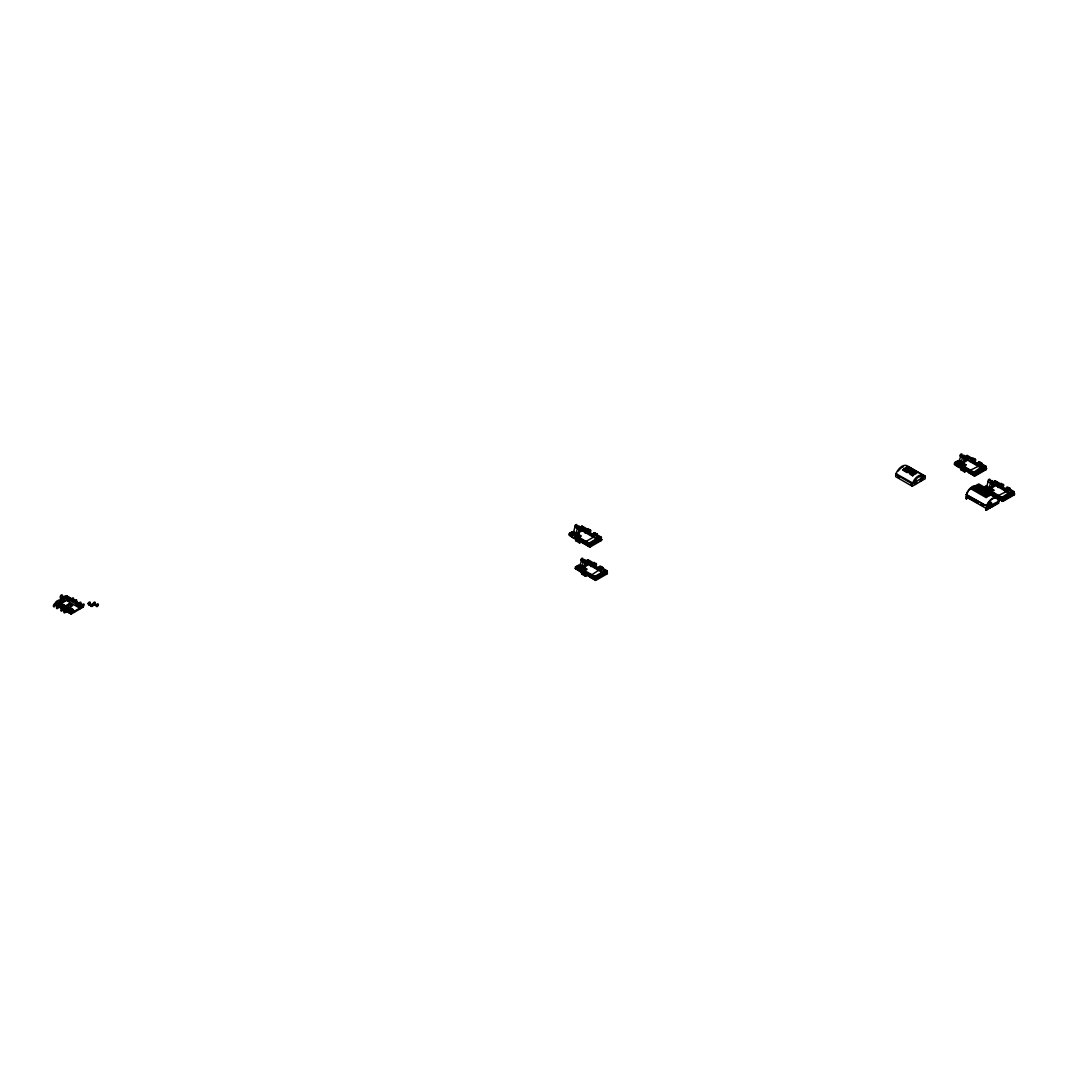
<?xml version="1.0" encoding="UTF-8"?>
<svg xmlns="http://www.w3.org/2000/svg" width="1068" height="1068" viewBox="0 0 1068 1068"><rect width="100%" height="100%" fill="white"/><g stroke="black" fill="none" stroke-linecap="round" stroke-linejoin="round"><path stroke-width="1.5" d="M595.69 535.282L596.358 534.454L596.451 535.202M601.418 568.777L601.965 567.962L602.165 568.697M980.558 464.446L981.412 464.073M992.853 496.126L993.4 495.325L993.6 496.046M1000.436 485.032L1001.25 484.311M1006.844 488.73L1007.391 487.929L1007.591 488.65M1008.579 489.745L1009.126 488.93L1009.327 489.651M63.279 597.332C65.201 598.227 62.812 596.825 62.545 597.733C64.547 598.761 63.626 595.757 62.545 597.386M65.375 611.283C63.279 613.286 67.311 609.134 63.306 610.082M583.048 560.927L583.475 560.033M962.789 468.291L962.802 466.703L962.215 468.558M573.556 532.064L574.918 527.045A1.509 0.868 -60 0 1 575.932 524.682A1.509 0.868 -60 0 1 576.76 526.124M582.928 559.058A1.482 0.854 -60 0 0 581.673 558.511A1.482 0.854 -60 0 0 580.939 560.66L583.261 562.008A1.482 0.854 -60 0 1 584.276 559.685A1.482 0.854 -60 0 1 585.077 561.101L583.342 562.102L581.646 567.922L580.338 565.172L579.323 566.574L581.873 560.259M961.894 455.422A1.482 0.854 -60 0 0 961.093 454.007A1.482 0.854 -60 0 0 960.079 456.343L962.415 457.678A1.482 0.854 -60 0 1 963.416 455.355A1.482 0.854 -60 0 1 964.217 456.77L962.482 457.771L960.786 463.592L959.478 460.855L958.463 462.244L961.026 455.929M988.18 481.721L990.436 482.976A1.482 0.854 -60 0 1 991.451 480.64A1.482 0.854 -60 0 1 992.252 482.055L990.517 483.056L988.821 488.877L987.513 486.14L986.498 487.529L988.114 481.628A1.482 0.854 -60 0 1 988.848 479.479A1.482 0.854 -60 0 1 990.103 480.026M587.146 575.532C585.344 572.488 586.038 578.055 586.559 573.382L587.146 573.049L587.146 575.532L587.413 573.903L594.516 577.962L595.09 579.443M966.286 471.202C964.417 468.238 965.245 473.685 965.712 469.052L966.286 468.719C966.847 474.219 966.82 467.01 962.802 467.704L964.511 466.716L969.197 470.227M576.386 525.99L576.026 525.202L575.358 525.91M582.981 540.461L585.357 541.823L593.381 537.191L595.383 534.587A1.509 0.868 -60 0 1 596.892 533.72L596.892 535.455A1.509 0.868 -60 0 0 596.892 533.72M65.802 610.682L71.102 613.085L65.775 611.777A1.482 0.854 -60 0 1 64.24 612.832A1.482 0.854 -60 0 1 64.24 611.043A1.482 0.854 -60 0 1 65.775 610.309L71.102 613.085L82.917 606.264L82.917 607.265L71.102 614.087L66.243 611.283L66.243 610.269M58.46 607.345L58.366 607.545A1.482 0.854 -60 0 1 56.831 608.546A1.482 0.854 -60 0 1 56.871 606.744A1.482 0.854 -60 0 1 58.406 606.063C59.941 605.916 57.525 608.92 57.979 606.504L58.46 606.13M593.448 535.135L593.915 532.959L601.391 537.271L601.391 538.192L599.148 538.939L599.148 539.861L600.924 537.925L598.467 539.3L581.513 529.514L580.004 530.382M588.695 544.947L592.006 542.01L592.086 543.679L591.018 544.279L590.43 542.918L588.695 543.919L583.021 541.329L583.609 543.519L589.87 547.136L601.391 540.475L601.805 539.567L600.737 538.953M607.024 571.647L605.276 573.569L607.024 570.739L599.655 566.494L599.322 568.763M596.224 576.306L596.224 577.307L597.826 575.372L597.853 577.04L596.812 577.641L596.224 576.306L594.516 577.294L588.922 574.744L589.509 576.894L595.677 580.458L607.024 573.903L607.425 572.995L606.384 572.395M985.697 467.05L983.948 468.972L986.165 466.409L978.809 462.164L978.221 463.979M966.553 471.055L974.817 476.128L986.165 469.573L986.565 468.665L985.524 468.064M1006.256 489.264L1006.83 487.449L1014.2 491.707L1014.2 492.615L1011.983 493.349L1011.983 494.257L1013.732 492.348L1011.316 493.71L994.615 484.058L994.615 483.056L996.911 482.389L996.911 484.885M1005.001 496.34L1005.001 497.354L1006.924 496.914L1005.589 497.688L1005.001 496.34L1001.677 498.262L996.671 495.365L996.097 497.221L1002.852 501.413L1014.2 494.858L1014.6 493.963L1013.559 493.349M93.276 603.34L93.276 604.555L96.881 605.97L96.881 604.969L93.437 603.019A1.482 0.854 -60 0 1 95.239 602.793M96.4 605.142L96.547 604.822A1.482 0.854 -60 0 1 98.096 603.967A1.482 0.854 -60 0 1 97.922 605.836A1.482 0.854 -60 0 1 96.4 606.37M580.925 541.943L580.458 540.168A1.509 0.868 -60 0 0 579.15 542.424A1.509 0.868 -60 0 0 580.925 541.943L580.925 540.208M595.397 533.72A1.509 0.868 -60 0 0 594.088 532.972L593.341 534.908M581.473 559.352L581.473 560.299M586.866 575.345L586.399 573.583A1.482 0.854 -60 0 0 585.104 575.812A1.482 0.854 -60 0 0 586.866 575.345L586.866 573.623M601.004 567.589A1.482 0.854 -60 0 0 599.829 566.494L599.095 568.403M960.613 455.021L960.613 455.969M966.006 471.015L965.539 469.266A1.482 0.854 -60 0 0 964.257 471.482A1.482 0.854 -60 0 0 966.006 471.015L966.006 469.306M980.264 462.911A1.482 0.854 -60 0 0 978.969 462.177L978.235 464.086M1008.179 488.557A1.482 0.854 -60 0 0 1007.004 487.462L1006.497 489.718M63.159 599.589L64.027 600.096L64.027 597.065L66.39 595.704L78.912 603.834L77.977 605.516L79.179 603.14A1.482 0.854 -60 0 1 80.994 602.913M82.076 605.396L82.303 604.942A1.482 0.854 -60 0 1 83.838 604.087A1.482 0.854 -60 0 1 83.678 605.957A1.482 0.854 -60 0 1 82.156 606.49L82.076 605.396L78.965 603.607M87.936 603.594L88.47 602.939A1.482 0.854 -60 0 1 90.246 603.046M91.047 606.397L91.594 604.742A1.482 0.854 -60 0 1 93.13 603.887A1.482 0.854 -60 0 1 92.969 605.756A1.482 0.854 -60 0 1 91.447 606.29L88.324 604.475A1.482 0.854 -60 0 0 89.779 604.061M94.505 603.594L93.784 603.794L94.505 602.886M898.055 471.108L901.072 467.824M967.475 498.342L968.436 497.554L966.073 498.649L966.887 492.869A9.692 5.594 -60 0 1 977.781 486.567L978.595 487.595M998.62 499.05L998.206 502.748L990.93 506.953L990.93 502.214L989.595 502.988L989.595 508.395L990.17 503.322L991.518 502.547L991.518 507.287L990.93 506.953M922.245 480.453L921.377 477.93L922.245 480.453L925.222 478.731L925.222 476.381L908.694 466.836C903.768 462.017 897.267 469.653 895.718 474.339L912.246 483.871L924.941 476.088L908.414 466.542L907.733 467.397L907.119 466.743M581.593 559.165L582.434 559.085M988.754 480.133L989.609 480.053M990.503 481.134L991.358 481.054M904.382 468.398L903.101 470.28L904.382 468.398L913.928 473.898L912.646 475.794L909.923 474.219M912.646 475.794L913.527 475.02M65.842 611.617L65.842 610.402L62.745 608.613A1.482 0.854 -60 0 0 61.21 609.147A1.482 0.854 -60 0 0 61.01 610.949A1.482 0.854 -60 0 0 62.478 610.322M82.156 606.464L82.636 605.075L79.513 603.286M582.621 572.395L582.634 573.396M61.357 595.557L60.422 597.306A1.482 0.854 -60 0 1 61.023 595.276A1.482 0.854 -60 0 1 62.385 595.397M58.566 603.821L56.324 602.526L56.324 601.524L58.954 600.002L61.183 601.297L61.183 603.313L74.6 611.056L74.6 612.071M57.979 606.504L54.575 604.541L54.575 603.54L56.938 602.178L58.566 604.128M59.341 600.777L61.891 599.308M64.561 597.746L62.825 598.747L60.489 597.413L60.489 599.121L64.561 601.471L64.561 597.746A1.482 0.854 -60 0 0 63.746 596.331A1.482 0.854 -60 0 0 62.745 598.654L62.812 602.472L59.167 603.807M56.938 603.18L56.324 603.54L71.102 612.071L72.651 611.176L72.651 609.16L70.995 608.213L70.061 608.747L59.167 602.459L59.167 604.475M58.954 602.018L64.027 599.081L63.159 598.574M55.736 605.222L55.296 604.261A1.482 0.854 -60 0 0 53.827 604.835A1.482 0.854 -60 0 0 53.6 606.664A1.482 0.854 -60 0 0 55.055 606.09M59.167 602.459L61.183 601.297M64.027 597.065L66.269 598.36L68.018 597.346L81.181 604.435L80.567 605.596L79.513 604.288L81.181 605.249M60.222 602.299L62.758 600.83M66.803 599.402L68.632 600.456L69.861 599.749L68.632 601.137L66.803 599.402L68.018 598.694L72.717 601.377M64.467 601.418L68.018 599.375L77.07 604.595L77.07 602.579L81.181 604.435L79.633 605.329L79.633 607.145L81.181 606.264L77.07 603.927L76.135 604.461L79.633 607.145M64.561 601.471L62.812 602.472L60.489 601.137M62.224 604.835L62.224 604.154L61.01 605.529M71.249 599.522L71.676 599.095A1.482 0.854 -60 0 1 73.599 598.761M69.447 603.62L66.536 605.302L69.794 607.185L72.704 605.503L69.447 603.62L69.447 604.621L66.536 606.304M68.219 609.027L68.219 609.708L69.153 608.493L70.995 609.548L70.995 608.213M76.135 605.129L77.07 604.595M68.219 609.708L70.061 610.762L72.651 609.16M71.102 611.07L71.716 610.709L71.716 611.724L69.447 611.11L69.447 610.108L71.102 611.07L71.102 610.055L56.324 601.524M574.985 527.138L577.281 528.406A1.509 0.868 -60 0 1 578.295 526.043A1.509 0.868 -60 0 1 579.123 527.485L577.361 528.5L575.639 534.4L575.051 534.067M569.965 535.642L569.364 533.453L572.328 531.744L575.639 533.586L575.639 534.4L574.304 531.624L570.846 533.626L570.846 534.641M589.109 532.638A1.509 0.868 -60 0 0 590.697 530.823A1.509 0.868 -60 0 0 589.362 530.235L588.895 532.451L589.189 530.235L582.073 526.124L579.123 527.819L580.004 528.34L582.367 526.978L582.367 527.992M583.609 540.995C585.664 545.681 579.59 542.17 581.219 539.607L575.545 537.057C576.56 542.637 564.892 531.076 571.14 536.016M569.965 534.948L573.209 533.279L573.209 532.264M580.004 531.196L580.591 530.729L578.229 529.354L583.248 527.485M571.74 534.814L573.649 533.706L573.649 534.734L573.062 533.373L573.649 533.706M581.513 529.514L581.513 528.486L583.849 527.819L583.849 530.355M573.062 534.387L575.051 533.252M576.747 534.454L579.43 532.905M569.364 533.453L575.278 536.176L575.278 538.713L568.964 534.854M587.413 529.207L585.09 531.584L585.09 533.079M580.805 536.203L579.03 535.175L576.426 536.67L579.03 534.494L580.805 536.203L578.202 537.698L580.805 535.522M589.189 530.235L588.601 532.078M581.219 539.607L577.668 537.564L577.08 539.447M577.428 539.821L577.161 540.221A1.509 0.868 -60 0 1 575.665 540.541A1.509 0.868 -60 0 1 576.266 538.512A1.509 0.868 -60 0 1 577.654 538.552L579.417 537.578L579.417 538.405M589.282 546.108L588.695 544.613L578.856 539.273M595.717 534L595.13 535.362M583.609 542.01L585.357 541.009L585.357 541.823M593.421 543.038L593.421 541.196L600.216 537.271L600.803 539.46M588.695 544.613L591.018 543.265M592.593 543.372L594.008 542.557L592.006 543.038L592.593 543.372L592.593 542.344L591.485 542.304M593.421 541.196L601.391 537.271M588.401 546.068L590.457 545.428L590.457 544.506L588.214 545.254L589.87 547.136M598.467 539.3L598.467 540.128L590.43 544.76L590.43 542.918M601.805 539.567L588.869 546.349L601.204 539.22L601.391 540.475M577.227 569.498L575.478 566.974L578.389 565.292L581.646 567.108L581.646 567.922L581.072 566.774L579.11 567.896L579.697 568.243L579.11 566.894L577.801 567.655M595.01 563.797L594.422 566.627L595.01 563.797L587.987 559.752L585.077 561.434L585.958 561.942L588.281 560.593L589.149 562.102L589.149 561.101L585.958 562.943L585.077 562.436M575.478 567.882L576.053 566.641L581.299 569.671L581.299 572.154L581.553 570.526L586.559 573.382M594.702 566.107L595.17 563.811A1.482 0.854 -60 0 1 596.451 564.558A1.482 0.854 -60 0 1 594.702 566.107L594.702 564.398L587.413 560.086L588.455 561.541M575.478 568.79L581.152 564.839M588.455 560.927L587.413 560.994M576.52 568.723L575.946 568.149M579.697 567.228L577.801 568.323L577.801 569.831M604.141 573.543L604.141 572.742L587.44 563.09L587.44 562.088L589.736 561.434L589.736 563.917M585.958 563.957L586.532 565.092L585.958 563.957L589.149 562.102M596.812 577.641L580.098 568.002L580.098 568.803L588.014 564.238L602.045 572.341L602.045 571.527M582.741 567.962L588.014 564.905L588.014 562.422M575.478 566.974L581.299 569.671M593.261 562.796L590.964 565.132L590.964 566.601M582.434 569.484L584.997 568.002L586.732 569.004L586.732 569.685L584.997 568.67L582.434 570.152M581.553 570.526L579.35 569.551M586.732 569.004L584.183 571.166M587.146 573.049L583.649 571.02L583.075 571.554M583.929 571.874L585.371 571.046L585.371 571.847M601.431 567.509L600.857 568.857L601.11 568.096A1.482 0.854 -60 0 1 602.752 568.603M589.763 575.265L591.218 574.424L591.218 575.225L586.546 572.528M591.218 575.225L600.843 568.79A1.482 0.854 -60 0 0 601.11 569.805M592.193 575.785L594.128 576.907L602.045 572.341M602.899 574.264L599.161 576.426L599.161 574.611L605.863 570.739L606.437 572.889M594.516 577.962L596.812 576.64M598.414 576.72L599.749 575.946L597.826 576.386L598.414 576.72L598.414 575.719L597.266 575.705M599.161 574.611L607.024 570.739M595.784 577.601L596.251 578.776L594.048 579.216L595.09 578.536M606.557 571.38L605.276 572.662M596.251 577.868L594.048 578.602M596.224 578.122L597.426 577.428L597.426 575.612M607.425 572.995L594.689 579.684L606.851 572.662L607.024 573.903M901.566 467.597L902.847 466.863M903.715 470.721L908.601 467.904L907.213 466.836M908.708 470.534L908.895 469.746L906.158 471.669M915.623 481.254L914.341 481.988L916.491 481.761L916.491 483.777L915.623 481.254L916.491 481.761M922.245 478.437L920.95 479.185L920.95 481.201L916.491 483.777M921.377 479.946L923.393 478.784M922.872 475.874L917.612 477.369L913.207 483.323L895.999 473.711L896.679 473.778L895.718 474.339L895.718 476.688L912.246 486.234L915.223 484.512L915.223 482.496M956.367 465.181L954.618 462.644L957.529 460.976L960.786 462.778L960.786 463.592L960.212 462.444L956.941 464.326M966.553 456.663L966.553 455.756L973.842 460.068L973.842 461.776A1.482 0.854 -60 0 0 975.605 460.228A1.482 0.854 -60 0 0 974.323 459.48L973.842 461.776L974.149 459.48L967.127 455.422L964.217 457.104L965.098 457.611L967.421 456.263L968.302 457.771L968.302 456.77L965.098 458.613L964.217 458.119M954.618 463.552L956.367 461.643M965.392 456.436L965.392 457.344L967.595 456.597M965.712 469.052L960.706 466.195C962.308 471.348 950.84 461.937 955.673 464.393M960.292 460.522L956.074 462.818L956.074 463.832L958.396 462.484L957.529 460.976M956.835 463.726L955.259 464.633L955.086 463.832M956.941 463.993L958.837 462.898L958.837 463.912L958.396 461.469M985.59 467.651L983.281 468.411L966.58 458.773L966.58 457.758L968.876 457.104L968.876 458.119L957.529 464.66L960.706 466.195M965.098 459.627L965.672 460.762L965.098 459.627L968.302 457.771M960.559 464.393L965.846 461.349M954.618 462.644L960.439 465.341L960.439 467.824L954.218 464.019M972.401 458.466L970.104 461.603M961.574 465.154L964.137 463.672L965.886 464.687L965.886 465.354L964.137 464.353L961.574 465.822M974.149 459.48L973.562 462.297M963.323 466.155L965.886 464.687M986.565 468.665L974.23 475.794L968.649 472.563L968.062 470.414L973.656 472.964L974.23 475.113M980.584 463.192L979.997 464.527L980.25 463.766A1.482 0.854 -60 0 1 981.999 463.926M968.649 471.081L968.649 472.563L968.903 470.935L978.275 466.329L979.983 464.46A1.482 0.854 -60 0 0 979.983 465.087M970.358 470.895L973.268 472.577L981.185 467.21M973.656 472.964L975.364 471.976L975.952 473.324L975.364 471.976M975.364 472.977L976.926 471.081L977.5 472.416L976.926 472.083L978.889 471.629L977.5 472.416M978.315 472.096L978.315 470.28L985.003 466.409L985.59 468.558M975.952 472.31L973.656 473.645L968.062 470.414M977.5 471.415L976.406 471.375M978.315 470.28L986.165 466.409M973.762 474.846L975.404 474.446L975.404 473.538L974.23 474.205M975.404 473.538L973.188 474.886M975.952 473.324L976.993 472.724L976.926 471.081M983.948 468.064L986.165 467.317M976.566 473.097L983.281 468.411M968.062 491.534A8.985 5.193 -60 0 0 966.66 494.484L966.073 494.818L986.859 506.139A8.985 5.193 -60 0 1 992.532 498.836A8.985 5.193 -60 0 1 998.206 499.597L997.979 498.235A9.692 5.594 -60 0 0 987.086 504.523L986.271 510.317L986.271 507.821M978.114 503.121L966.073 496.834L986.271 508.501L988.594 507.153L988.594 505.271L989.595 504.697M967.234 496.834L966.66 498.983M982.653 488.85L982.653 487.942L985.564 486.26L986.872 489.197L996.911 483.404L1001.877 487.075A1.482 0.854 -60 0 0 1003.626 485.513A1.482 0.854 -60 0 0 1002.345 484.779L1001.33 487.742M1002.171 484.765L1001.597 487.582L1002.171 484.765L995.162 480.72L992.252 482.389L993.12 482.896L995.456 481.561L996.324 483.07L996.324 482.055L991.384 483.911L993.707 486.06L993.12 484.912L996.324 483.07M966.073 498.649L968.916 497.007M984.109 488.103L987.513 486.14M1001.877 487.075L1001.877 485.353L994.575 481.054L995.63 482.496M984.976 488.61L986.285 487.849M985.564 486.26L986.872 488.196L984.976 489.277L984.976 490.799M986.285 488.864L988.234 487.742L988.821 488.877L986.498 486.728L986.498 487.529M989.916 488.917L995.189 485.873L995.189 483.39M987.887 490.96L988.474 490.626L988.474 493.109L987.887 490.96L982.653 487.942M1000.436 483.751L998.126 486.087L998.126 487.569M989.609 490.439L992.172 488.97L993.908 489.972L991.344 491.454L989.609 490.439L989.609 491.12L992.172 489.638L993.908 490.639M988.474 491.64L994.321 494.003L994.321 496.486L994.575 494.858L1001.677 498.93L1002.265 500.411M992.092 492.268L992.546 492.815M994.308 492.909L993.147 493.576L977.594 484.605L978.769 483.938L1003.399 498.275M992.279 496.139A1.482 0.854 -60 0 1 993.56 494.551L994.041 496.3L994.575 494.858M1008.606 488.476L1008.032 489.825A1.482 0.854 -60 0 0 1008.112 490.613M996.671 496.38L1006.31 491.614L1008.285 489.051A1.482 0.854 -60 0 1 1009.767 488.196L1009.767 489.905A1.482 0.854 -60 0 0 1009.767 488.196M988.02 504.937L989.008 504.363L989.595 508.395M1009.22 492.495L1001.303 497.875L1001.303 497.061M1006.336 497.381L1006.336 495.565L1013.038 491.707L1013.612 493.857M1001.677 498.93L1005.589 496.673M1006.336 495.565L1014.2 491.707M1001.21 500.171L1003.426 498.823L1002.265 499.504M996.658 502.975L997.392 502.521M1003.399 499.076L1004.587 498.396M1007.578 496.66L1010.074 495.232M1001.797 500.144L1003.426 499.731L1003.399 497.261L1003.987 497.608M985.684 509.97L987.232 509.089M989.008 508.061L990.17 508.061M986.271 510.317L988.594 508.969L988.567 507.166M991.518 507.287L998.794 503.081L998.794 499.25M987.086 492.388L1002.265 501.079L1014.6 493.963M902.206 467.063L903.328 466.529M916.678 472.59L907.132 467.076L905.851 467.544L915.396 473.057L916.678 472.59L915.783 473.711M961.667 469.119L962.215 468.318M72.13 599.014L75.241 600.817L75.241 601.818M906.238 468.211L916.678 473.471M962.041 467.237L962.295 468.638M89.138 603.887L89.619 602.873M967.234 494.818L966.233 494.417L986.859 506.139L986.859 508.168M78.912 603.834L81.181 604.435L66.39 595.704L66.39 596.718L70.034 598.814M594.676 533.453L594.062 534.534M964.217 459.454L965.672 459.961M992.252 484.752L993.707 485.246M579.123 530.209L580.591 530.729M585.077 563.784L586.532 564.291M65.535 610.909L71.102 613.085M922.004 475.367L924.261 476.942M978.221 462.497L985.003 466.409M968.876 458.119L977.954 463.659M985.003 467.424L978.221 463.512L976.499 465.301M986.165 469.573L985.991 468.331L974.23 475.794M983.948 468.972L984.416 468.331M981.185 468.011L967.167 459.907L959.251 464.487L959.251 463.672L973.268 471.776L973.268 472.577M1006.256 487.782L1013.038 491.707M995.63 481.895L995.162 480.72M1013.612 492.949L1006.256 488.797L1004.534 490.599M1001.33 486.26L1005.989 488.944M1014.2 494.858L1014.013 493.616L1002.265 501.079M1011.983 494.257L1012.451 493.616M1009.22 493.296L995.189 485.206L987.273 489.771L987.273 488.97M960.439 465.341L955.206 462.31L955.206 463.218M962.802 466.703L966.286 468.719M963.376 469.226L965.712 470.574M983.227 487.609L987.5 490.065M994.321 494.003L990.824 491.988L990.25 492.522M983.121 489.211L984.389 490.466M983.121 489.117L986.912 491.921M981.305 489.051L984.362 490.933M998.206 500.932L998.794 501.266L990.93 505.137M989.595 505.912L990.17 506.245L989.008 506.245M980.838 504.683L983.548 506.259M986.271 508.969L986.271 509.636M908.708 469.853L910.056 470.414M905.851 468.398L911.298 471.549M904.382 469.239L913.928 474.753M903.101 469.399L912.646 474.913M904.462 471.068L907.186 472.643M920.069 480.707L920.95 481.201M914.341 484.004L915.223 484.512M898.028 476.688L899.189 477.369M897.841 476.809L899.002 477.476M910.87 484.338L912.045 485.005M593.327 533.306L600.216 537.271M600.803 538.539L593.327 534.32L591.579 536.149M593.06 534.481L583.849 528.847L572.328 535.495L572.328 534.481M580.778 528.34L580.298 527.138M599.148 539.861L599.615 539.22M598.467 540.128L582.1 530.676L574.063 535.308L574.063 534.494L591.018 544.279M576.426 535.989L578.202 537.017M590.457 544.506L589.99 545.147M569.965 533.106L575.278 536.176M583.021 542.878L588.214 545.868M599.081 566.828L605.863 570.739M606.437 571.981L599.081 567.829L597.359 569.631M598.814 567.989L589.736 562.436L578.389 568.99L578.389 567.989M579.256 566.814L578.389 565.292M580.098 568.803L583.862 570.979M575.478 568.123L576.053 569.124M575.946 568.763L581.299 572.154L575.078 568.35M584.236 573.556L586.559 574.891M587.413 575.372L594.048 579.216M88.257 603.407L91.367 605.196M77.216 602.966L74.8 600.897A1.482 0.854 -60 0 1 76.455 599.829A1.482 0.854 -60 0 1 76.122 601.898M81.755 605.583L82.917 606.264M81.755 606.597L82.917 607.265M79.513 606.01L80.567 606.611L80.567 605.596M76.135 604.461L77.977 605.516M69.447 604.621L71.623 605.876M60.395 603.1L62.224 604.154M71.716 610.709L70.675 610.108L70.675 611.11M62.451 606.37L66.777 608.867M54.575 603.54L55.736 604.208M57.672 605.316L64.387 609.201M58.526 606.197L55.336 604.341L54.868 605.222M58.86 607.011L65.375 610.776M63.306 610.589L65.375 611.79M925.222 476.381C919.748 471.295 911.778 480.6 912.246 486.234M994.321 496.486L993.734 494.337M581.219 542.13C579.27 539.126 580.191 544.653 580.632 539.954M569.845 535.268L570.432 534.414M588.722 532.411L588.895 530.836L581.486 526.457L581.486 527.378M979.676 462.925L978.822 463.565M962.815 467.958L962.789 467.677A1.482 0.854 -60 0 0 961.414 467.637A1.482 0.854 -60 0 0 960.826 469.626A1.482 0.854 -60 0 0 962.295 469.319M1011.316 493.71L1011.316 494.511M1010.942 490.492L1010.942 491.507M1006.83 487.449L1006.83 488.97M1006.924 495.899L1006.924 498.396M1006.537 488.049L1006.537 489.638M1005.175 496.914L1005.175 499.397M1003.359 484.498L1003.359 486.207M1002.959 498.556L1002.959 499.464M999.581 497.047L999.581 498.048M996.938 496.219L996.938 497.701M996.671 495.365L996.671 497.848M995.042 482.229L995.042 483.136M993.414 481.721L993.414 482.629M993.12 482.896L993.12 483.911M992.252 482.055L992.252 486.901M992.172 488.97L992.172 489.638M991.344 491.454L991.344 492.121M988.728 491.48L988.728 492.962M986.872 488.196L986.872 489.197M984.389 486.928L984.389 487.836M982.907 465.207L982.907 466.209M978.809 462.164L978.502 464.353L978.502 462.751M978.889 470.614L978.889 473.097M977.14 471.629L977.14 474.112M975.324 459.213L975.324 460.922M974.937 473.271L974.937 474.179M971.56 471.762L971.56 472.764M968.195 497.421L968.195 498.102M967.127 455.422L967.127 456.33M967.167 458.092L967.167 460.588M966.66 494.484L966.66 496.5M965.098 457.611L965.098 458.613M964.217 456.77L964.217 461.603M964.137 463.672L964.137 464.353M959.852 465.675L959.852 467.197M958.463 461.443L958.463 462.244M957.529 463.659L957.529 466.142M956.941 463.325L956.941 465.514M955.206 464.126L955.206 464.807M915.396 473.057L915.396 473.912M908.601 467.904L908.601 470.254M907.132 467.076L907.132 467.958M603.767 569.524L603.767 570.539M602.592 567.241L602.592 568.95M599.655 566.494L599.362 568.67L599.362 567.081M599.749 574.944L599.749 577.428M598.08 536.043L598.08 537.071M598 575.946L598 578.442M596.344 538.072L596.344 538.899L588.308 543.532L588.308 542.718M596.184 563.544L596.184 565.252M594.008 541.543L594.008 544.066M594.128 576.106L594.128 576.907M593.915 532.959L593.915 534.494M593.621 533.559L593.621 535.175M592.233 542.557L592.233 545.081M592.42 576.079L592.42 577.094M591.645 542.224L591.645 544.066M590.39 529.968L590.39 531.704M589.509 574.397L589.509 575.412M587.987 559.752L587.987 560.66M586.239 560.753L586.239 561.661M585.958 561.942L585.958 562.943M585.077 561.101L585.077 565.933M584.997 568.002L584.997 568.67M583.649 571.02L583.649 572.034M582.073 526.124L582.073 527.045M582.1 528.834L582.1 531.357M581.486 540.475L581.486 541.983M580.712 570.005L580.712 571.514M580.004 528.34L580.004 529.354M579.323 565.76L579.323 566.574M579.123 527.485L579.123 532.398M579.256 565.8L579.11 567.896M579.03 534.494L579.03 535.175M577.668 537.564L577.668 538.659M577.227 565.973L577.227 566.881M574.691 536.523L574.691 538.058M572.328 531.744L572.328 532.772M571.74 534.134L571.74 536.363M571.14 532.425L571.14 533.346M79.686 609.134L79.686 608.119L66.269 600.376L66.269 598.36M71.102 612.071L71.102 614.087M70.061 610.095L70.061 610.762M68.632 598.013L68.632 599.014M68.632 600.456L68.632 601.137M68.018 597.346L68.018 598.694M63.145 609.494L63.145 608.48L62.264 609.494M58.566 603.113L58.566 604.835M94.945 603.821A1.482 0.854 -60 0 1 93.29 604.568M592.793 564.945A1.482 0.854 -60 0 1 593.434 562.809A1.482 0.854 -60 0 1 594.742 563.21M582.634 574.103A1.482 0.854 -60 0 1 581.579 573.596A1.482 0.854 -60 0 1 582.447 571.807A1.482 0.854 -60 0 1 583.635 571.994M586.946 531.383A1.509 0.868 -60 0 1 587.467 529.341A1.509 0.868 -60 0 1 588.895 529.327M971.933 460.615A1.482 0.854 -60 0 1 972.24 458.839A1.482 0.854 -60 0 1 973.642 458.252A1.482 0.854 -60 0 1 973.589 459.921M999.822 485.379A1.482 0.854 -60 0 1 1000.876 483.564A1.482 0.854 -60 0 1 1001.918 484.178M989.529 492.842A1.482 0.854 -60 0 1 990.543 492.575M995.269 497.688A9.025 5.207 -60 0 1 997.619 499.25M968.996 490.185A8.985 5.193 -60 0 1 971.172 487.969M972.334 487.168A8.985 5.193 -60 0 1 973.495 486.621M974.617 486.341A8.985 5.193 -60 0 1 975.658 486.341M589.216 531.383L589.95 530.729L589.216 531.383M595.023 564.945L595.824 564.345L595.063 564.798M974.163 460.615L974.964 460.028L974.163 460.615M1002.198 485.9L1002.999 485.313L1002.198 485.9M57.125 607.385L57.926 606.798L57.125 607.385M75.254 601.177L76.055 600.59L75.254 601.177M82.65 605.449L83.371 604.795L82.65 605.449M91.941 605.249L92.742 604.662L91.941 605.249M96.894 605.329L97.695 604.742L96.934 605.182M577.668 527.472C578.616 529.501 579.163 524.735 577.668 527.472M583.649 561.074C584.583 563.063 585.117 558.431 583.649 561.074M962.789 456.757C963.71 458.746 964.297 454.06 962.789 456.757M990.824 482.042C991.745 484.044 992.332 479.345 990.824 482.042M88.804 604.087L91.928 605.89C92.342 604.728 87.256 601.791 88.804 604.087M971.773 487.969L970.612 488.637L986.151 497.608L987.326 496.94L971.773 487.969M974.109 486.621L972.948 487.288L988.487 496.26L989.649 495.592L974.109 486.621M976.432 485.272L975.271 485.953L990.81 494.925L991.972 494.244L976.432 485.272M964.524 470.16L961.026 468.144L961.026 469.853L964.524 471.869L964.524 470.16M579.43 541.076L575.879 539.02L575.879 540.768L579.43 542.811L579.43 541.076M585.384 574.477L581.886 572.461L581.886 574.183L585.384 576.199L585.384 574.477"/></g></svg>
